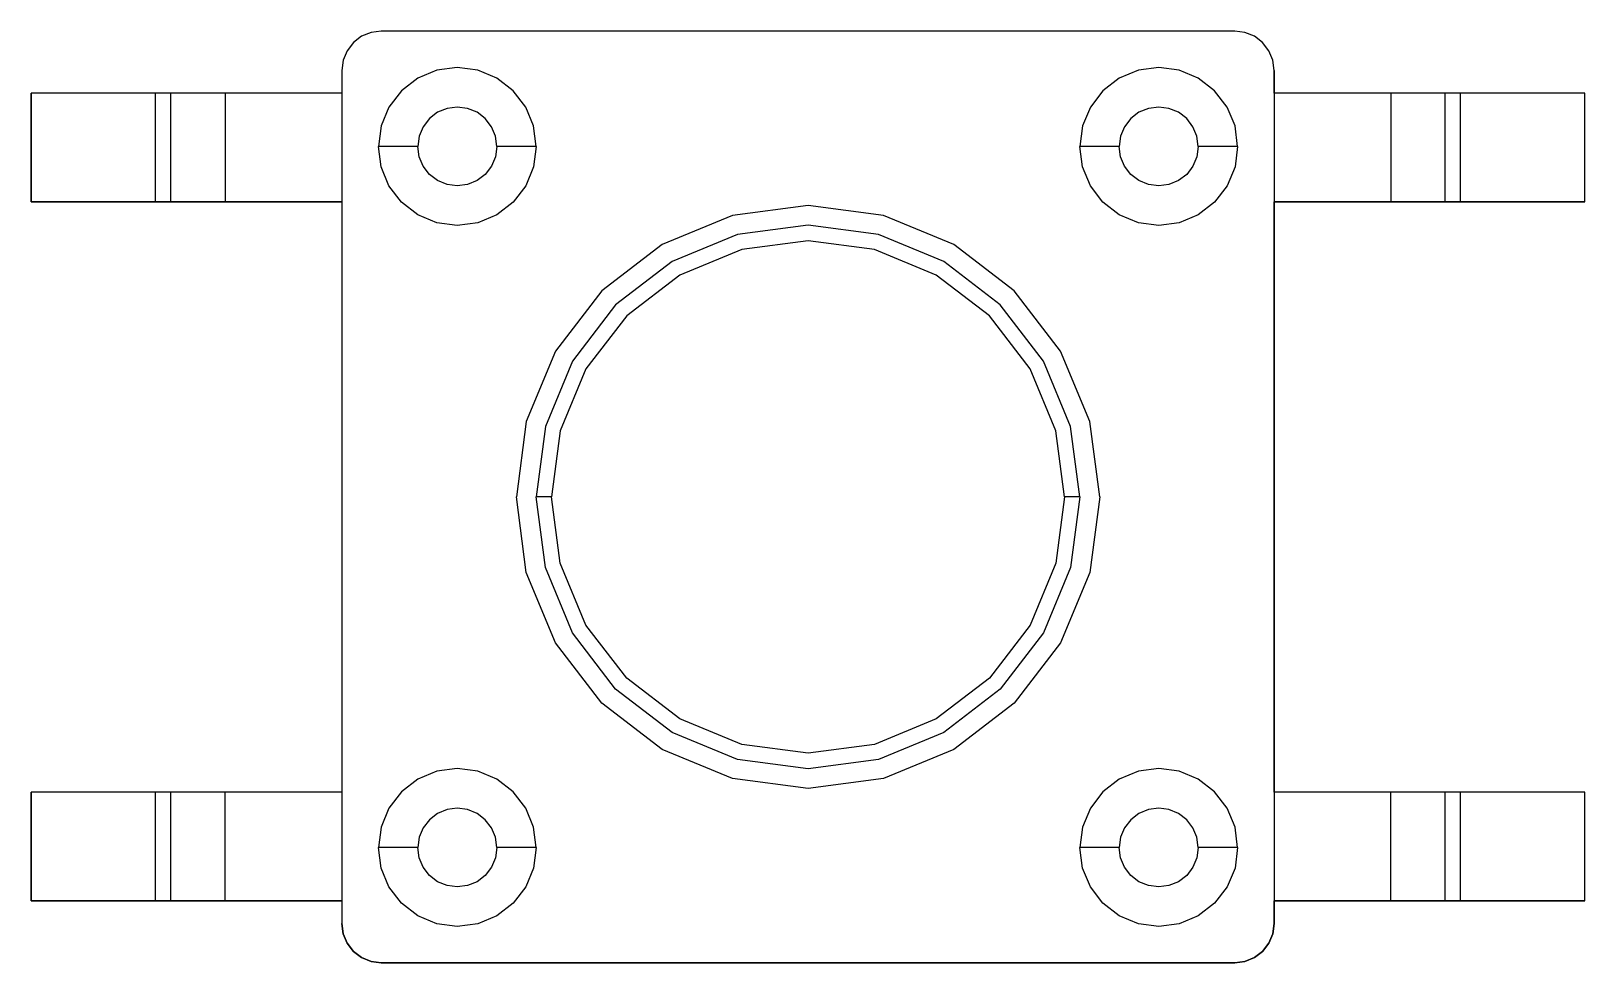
# Model space of a CAD drawing. Header units: inches. Extents: x 0 to 840, y -594 to 0.
# Drawn here: x 175.55 to 195.55, y -305.85 to -293.85 of the extents above; entities that cross this region are included whole.
import ezdxf

# ---------------------------------------------------------------- set-up
doc = ezdxf.new("R2010")
doc.units = ezdxf.units.IN
doc.header["$MEASUREMENT"] = 0

msp = doc.modelspace()

# ---------------------------------------------------------------- linework, layer by layer
at = {"color": 18, "true_color": 0x000000}
for p, q in [((179.8, -293.922), (179.694, -294.002)), ((179.8, -293.922), (179.694, -294.002)), ((179.8, -293.922), (179.694, -294.002)), ((179.8, -293.922), (179.694, -294.002)), ((179.922, -293.872), (179.8, -293.922)), ((179.922, -293.872), (179.8, -293.922)), ((179.922, -293.872), (179.8, -293.922)), ((179.922, -293.872), (179.8, -293.922)), ((180.054, -293.854), (179.922, -293.872)), ((180.054, -293.854), (179.922, -293.872)), ((180.054, -293.854), (179.922, -293.872)), ((180.054, -293.854), (179.922, -293.872)), ((191.038, -293.854), (180.054, -293.854)), ((191.038, -293.854), (180.054, -293.854)), ((191.038, -293.854), (180.054, -293.854)), ((191.038, -293.854), (180.054, -293.854)), ((191.17, -293.872), (191.038, -293.854)), ((191.17, -293.872), (191.038, -293.854)), ((191.17, -293.872), (191.038, -293.854)), ((191.17, -293.872), (191.038, -293.854)), ((191.292, -293.922), (191.17, -293.872)), ((191.292, -293.922), (191.17, -293.872)), ((191.292, -293.922), (191.17, -293.872)), ((191.292, -293.922), (191.17, -293.872)), ((191.396, -294.002), (191.292, -293.922)), ((191.396, -294.002), (191.292, -293.922)), ((191.396, -294.002), (191.292, -293.922)), ((191.396, -294.002), (191.292, -293.922)), ((179.614, -294.108), (179.564, -294.23)), ((179.614, -294.108), (179.564, -294.23)), ((179.614, -294.108), (179.564, -294.23)), ((179.614, -294.108), (179.564, -294.23)), ((179.694, -294.002), (179.614, -294.108)), ((179.694, -294.002), (179.614, -294.108)), ((179.694, -294.002), (179.614, -294.108)), ((179.694, -294.002), (179.614, -294.108)), ((191.478, -294.108), (191.396, -294.002)), ((191.478, -294.108), (191.396, -294.002)), ((191.478, -294.108), (191.396, -294.002)), ((191.478, -294.108), (191.396, -294.002)), ((191.528, -294.23), (191.478, -294.108)), ((191.528, -294.23), (191.478, -294.108)), ((191.528, -294.23), (191.478, -294.108)), ((191.528, -294.23), (191.478, -294.108)), ((179.564, -294.23), (179.546, -294.362)), ((179.564, -294.23), (179.546, -294.362)), ((179.564, -294.23), (179.546, -294.362)), ((179.564, -294.23), (179.546, -294.362)), ((179.546, -294.362), (179.546, -294.654)), ((179.546, -294.362), (179.546, -305.346)), ((179.546, -294.362), (179.546, -294.654)), ((179.546, -294.362), (179.546, -305.346)), ((180.768, -294.358), (180.524, -294.46)), ((180.768, -294.358), (180.524, -294.46)), ((181.032, -294.324), (180.768, -294.358)), ((181.032, -294.324), (180.768, -294.358)), ((181.294, -294.358), (181.032, -294.324)), ((181.294, -294.358), (181.032, -294.324)), ((181.54, -294.46), (181.294, -294.358)), ((181.54, -294.46), (181.294, -294.358)), ((189.798, -294.358), (189.552, -294.46)), ((189.798, -294.358), (189.552, -294.46)), ((190.06, -294.324), (189.798, -294.358)), ((190.06, -294.324), (189.798, -294.358)), ((190.322, -294.358), (190.06, -294.324)), ((190.322, -294.358), (190.06, -294.324)), ((190.568, -294.46), (190.322, -294.358)), ((190.568, -294.46), (190.322, -294.358)), ((191.546, -294.362), (191.528, -294.23)), ((191.546, -294.362), (191.528, -294.23)), ((191.546, -294.362), (191.528, -294.23)), ((191.546, -294.362), (191.528, -294.23)), ((191.546, -294.654), (191.546, -294.362)), ((191.546, -294.362), (191.546, -305.346)), ((191.546, -294.654), (191.546, -294.362)), ((191.546, -294.362), (191.546, -305.346)), ((180.524, -294.46), (180.314, -294.622)), ((180.524, -294.46), (180.314, -294.622)), ((181.75, -294.622), (181.54, -294.46)), ((181.75, -294.622), (181.54, -294.46)), ((189.552, -294.46), (189.342, -294.622)), ((189.552, -294.46), (189.342, -294.622)), ((190.778, -294.622), (190.568, -294.46)), ((190.778, -294.622), (190.568, -294.46)), ((179.546, -294.654), (175.546, -294.654)), ((175.546, -294.654), (175.546, -296.054)), ((177.146, -294.654), (175.546, -294.654)), ((175.546, -296.054), (175.546, -294.654)), ((179.546, -294.654), (175.546, -294.654)), ((175.546, -294.654), (175.546, -296.054)), ((177.146, -294.654), (175.546, -294.654)), ((175.546, -296.054), (175.546, -294.654)), ((177.198, -294.654), (177.146, -294.654)), ((177.146, -296.054), (177.146, -294.654)), ((177.198, -294.654), (177.146, -294.654)), ((177.146, -296.054), (177.146, -294.654)), ((177.246, -294.654), (177.198, -294.654)), ((177.246, -294.654), (177.198, -294.654)), ((177.288, -294.654), (177.246, -294.654)), ((177.288, -294.654), (177.246, -294.654)), ((177.318, -294.654), (177.288, -294.654)), ((177.318, -294.654), (177.288, -294.654)), ((177.338, -294.654), (177.318, -294.654)), ((177.338, -294.654), (177.318, -294.654)), ((177.346, -294.654), (177.338, -294.654)), ((177.346, -294.654), (177.338, -294.654)), ((177.37, -294.654), (177.346, -294.654)), ((177.346, -296.054), (177.346, -294.654)), ((177.37, -294.654), (177.346, -294.654)), ((177.346, -296.054), (177.346, -294.654)), ((177.44, -294.654), (177.37, -294.654)), ((177.44, -294.654), (177.37, -294.654)), ((177.55, -294.654), (177.44, -294.654)), ((177.55, -294.654), (177.44, -294.654)), ((177.696, -294.654), (177.55, -294.654)), ((177.696, -294.654), (177.55, -294.654)), ((177.864, -294.654), (177.696, -294.654)), ((177.864, -294.654), (177.696, -294.654)), ((178.046, -294.654), (177.864, -294.654)), ((178.046, -294.654), (177.864, -294.654)), ((179.546, -294.654), (178.046, -294.654)), ((178.046, -294.654), (178.046, -296.054)), ((179.546, -294.654), (178.046, -294.654)), ((178.046, -294.654), (178.046, -296.054)), ((180.314, -294.622), (180.152, -294.832)), ((180.314, -294.622), (180.152, -294.832)), ((181.912, -294.832), (181.75, -294.622)), ((181.912, -294.832), (181.75, -294.622)), ((189.342, -294.622), (189.18, -294.832)), ((189.342, -294.622), (189.18, -294.832)), ((190.94, -294.832), (190.778, -294.622)), ((190.94, -294.832), (190.778, -294.622)), ((195.546, -294.654), (191.546, -294.654)), ((193.046, -294.654), (191.546, -294.654)), ((195.546, -294.654), (191.546, -294.654)), ((193.046, -294.654), (191.546, -294.654)), ((193.226, -294.654), (193.046, -294.654)), ((193.046, -294.654), (193.046, -296.054)), ((193.226, -294.654), (193.046, -294.654)), ((193.046, -294.654), (193.046, -296.054)), ((193.396, -294.654), (193.226, -294.654)), ((193.396, -294.654), (193.226, -294.654)), ((193.54, -294.654), (193.396, -294.654)), ((193.54, -294.654), (193.396, -294.654)), ((193.652, -294.654), (193.54, -294.654)), ((193.652, -294.654), (193.54, -294.654)), ((193.722, -294.654), (193.652, -294.654)), ((193.722, -294.654), (193.652, -294.654)), ((193.746, -294.654), (193.722, -294.654)), ((193.746, -294.654), (193.722, -294.654)), ((193.746, -296.054), (193.746, -294.654)), ((193.752, -294.654), (193.746, -294.654)), ((193.746, -296.054), (193.746, -294.654)), ((193.752, -294.654), (193.746, -294.654)), ((193.772, -294.654), (193.752, -294.654)), ((193.772, -294.654), (193.752, -294.654)), ((193.804, -294.654), (193.772, -294.654)), ((193.804, -294.654), (193.772, -294.654)), ((193.846, -294.654), (193.804, -294.654)), ((193.846, -294.654), (193.804, -294.654)), ((193.894, -294.654), (193.846, -294.654)), ((193.894, -294.654), (193.846, -294.654)), ((193.946, -294.654), (193.894, -294.654)), ((193.946, -294.654), (193.894, -294.654)), ((195.546, -294.654), (193.946, -294.654)), ((193.946, -296.054), (193.946, -294.654)), ((195.546, -294.654), (193.946, -294.654)), ((193.946, -296.054), (193.946, -294.654)), ((195.546, -296.054), (195.546, -294.654)), ((195.546, -296.054), (195.546, -294.654)), ((195.546, -296.054), (195.546, -294.654)), ((195.546, -296.054), (195.546, -294.654)), ((180.152, -294.832), (180.05, -295.076)), ((180.152, -294.832), (180.05, -295.076)), ((180.672, -294.98), (180.592, -295.086)), ((180.672, -294.98), (180.592, -295.086)), ((180.778, -294.9), (180.672, -294.98)), ((180.778, -294.9), (180.672, -294.98)), ((180.9, -294.85), (180.778, -294.9)), ((180.9, -294.85), (180.778, -294.9)), ((181.032, -294.832), (180.9, -294.85)), ((181.032, -294.832), (180.9, -294.85)), ((181.164, -294.85), (181.032, -294.832)), ((181.164, -294.85), (181.032, -294.832)), ((181.286, -294.9), (181.164, -294.85)), ((181.286, -294.9), (181.164, -294.85)), ((181.39, -294.98), (181.286, -294.9)), ((181.39, -294.98), (181.286, -294.9)), ((181.472, -295.086), (181.39, -294.98)), ((181.472, -295.086), (181.39, -294.98)), ((182.012, -295.076), (181.912, -294.832)), ((182.012, -295.076), (181.912, -294.832)), ((189.18, -294.832), (189.078, -295.076)), ((189.18, -294.832), (189.078, -295.076)), ((189.7, -294.98), (189.62, -295.086)), ((189.7, -294.98), (189.62, -295.086)), ((189.806, -294.9), (189.7, -294.98)), ((189.806, -294.9), (189.7, -294.98)), ((189.928, -294.85), (189.806, -294.9)), ((189.928, -294.85), (189.806, -294.9)), ((190.06, -294.832), (189.928, -294.85)), ((190.06, -294.832), (189.928, -294.85)), ((190.192, -294.85), (190.06, -294.832)), ((190.192, -294.85), (190.06, -294.832)), ((190.314, -294.9), (190.192, -294.85)), ((190.314, -294.9), (190.192, -294.85)), ((190.42, -294.98), (190.314, -294.9)), ((190.42, -294.98), (190.314, -294.9)), ((190.5, -295.086), (190.42, -294.98)), ((190.5, -295.086), (190.42, -294.98)), ((191.042, -295.076), (190.94, -294.832)), ((191.042, -295.076), (190.94, -294.832)), ((180.05, -295.076), (180.016, -295.34)), ((180.05, -295.076), (180.016, -295.34)), ((180.592, -295.086), (180.54, -295.208)), ((180.592, -295.086), (180.54, -295.208)), ((181.522, -295.208), (181.472, -295.086)), ((181.522, -295.208), (181.472, -295.086)), ((182.048, -295.34), (182.012, -295.076)), ((182.048, -295.34), (182.012, -295.076)), ((189.078, -295.076), (189.044, -295.34)), ((189.078, -295.076), (189.044, -295.34)), ((189.62, -295.086), (189.57, -295.208)), ((189.62, -295.086), (189.57, -295.208)), ((190.55, -295.208), (190.5, -295.086)), ((190.55, -295.208), (190.5, -295.086)), ((191.076, -295.34), (191.042, -295.076)), ((191.076, -295.34), (191.042, -295.076)), ((180.05, -295.602), (180.016, -295.34)), ((180.032, -295.34), (180.016, -295.34)), ((180.05, -295.602), (180.016, -295.34)), ((180.032, -295.34), (180.016, -295.34)), ((180.084, -295.34), (180.032, -295.34)), ((180.084, -295.34), (180.032, -295.34)), ((180.164, -295.34), (180.084, -295.34)), ((180.164, -295.34), (180.084, -295.34)), ((180.27, -295.34), (180.164, -295.34)), ((180.27, -295.34), (180.164, -295.34)), ((180.392, -295.34), (180.27, -295.34)), ((180.392, -295.34), (180.27, -295.34)), ((180.524, -295.34), (180.392, -295.34)), ((180.524, -295.34), (180.392, -295.34)), ((180.54, -295.208), (180.524, -295.34)), ((180.54, -295.208), (180.524, -295.34)), ((180.54, -295.472), (180.524, -295.34)), ((180.54, -295.472), (180.524, -295.34)), ((181.54, -295.34), (181.522, -295.208)), ((181.54, -295.34), (181.522, -295.208)), ((181.54, -295.34), (181.522, -295.472)), ((181.54, -295.34), (181.522, -295.472)), ((181.672, -295.34), (181.54, -295.34)), ((181.672, -295.34), (181.54, -295.34)), ((181.794, -295.34), (181.672, -295.34)), ((181.794, -295.34), (181.672, -295.34)), ((181.898, -295.34), (181.794, -295.34)), ((181.898, -295.34), (181.794, -295.34)), ((181.98, -295.34), (181.898, -295.34)), ((181.98, -295.34), (181.898, -295.34)), ((182.03, -295.34), (181.98, -295.34)), ((182.03, -295.34), (181.98, -295.34)), ((182.048, -295.34), (182.012, -295.602)), ((182.048, -295.34), (182.012, -295.602)), ((182.048, -295.34), (182.03, -295.34)), ((182.048, -295.34), (182.03, -295.34)), ((189.078, -295.602), (189.044, -295.34)), ((189.062, -295.34), (189.044, -295.34)), ((189.078, -295.602), (189.044, -295.34)), ((189.062, -295.34), (189.044, -295.34)), ((189.112, -295.34), (189.062, -295.34)), ((189.112, -295.34), (189.062, -295.34)), ((189.192, -295.34), (189.112, -295.34)), ((189.192, -295.34), (189.112, -295.34)), ((189.298, -295.34), (189.192, -295.34)), ((189.298, -295.34), (189.192, -295.34)), ((189.42, -295.34), (189.298, -295.34)), ((189.42, -295.34), (189.298, -295.34)), ((189.552, -295.34), (189.42, -295.34)), ((189.552, -295.34), (189.42, -295.34)), ((189.57, -295.208), (189.552, -295.34)), ((189.57, -295.208), (189.552, -295.34)), ((189.57, -295.472), (189.552, -295.34)), ((189.57, -295.472), (189.552, -295.34)), ((190.568, -295.34), (190.55, -295.208)), ((190.568, -295.34), (190.55, -295.208)), ((190.568, -295.34), (190.55, -295.472)), ((190.568, -295.34), (190.55, -295.472)), ((190.7, -295.34), (190.568, -295.34)), ((190.7, -295.34), (190.568, -295.34)), ((190.822, -295.34), (190.7, -295.34)), ((190.822, -295.34), (190.7, -295.34)), ((190.928, -295.34), (190.822, -295.34)), ((190.928, -295.34), (190.822, -295.34)), ((191.008, -295.34), (190.928, -295.34)), ((191.008, -295.34), (190.928, -295.34)), ((191.058, -295.34), (191.008, -295.34)), ((191.058, -295.34), (191.008, -295.34)), ((191.076, -295.34), (191.042, -295.602)), ((191.076, -295.34), (191.042, -295.602)), ((191.076, -295.34), (191.058, -295.34)), ((191.076, -295.34), (191.058, -295.34)), ((180.592, -295.594), (180.54, -295.472)), ((180.592, -295.594), (180.54, -295.472)), ((180.672, -295.7), (180.592, -295.594)), ((180.672, -295.7), (180.592, -295.594)), ((181.472, -295.594), (181.39, -295.7)), ((181.472, -295.594), (181.39, -295.7)), ((181.522, -295.472), (181.472, -295.594)), ((181.522, -295.472), (181.472, -295.594)), ((189.62, -295.594), (189.57, -295.472)), ((189.62, -295.594), (189.57, -295.472)), ((189.7, -295.7), (189.62, -295.594)), ((189.7, -295.7), (189.62, -295.594)), ((190.5, -295.594), (190.42, -295.7)), ((190.5, -295.594), (190.42, -295.7)), ((190.55, -295.472), (190.5, -295.594)), ((190.55, -295.472), (190.5, -295.594)), ((180.152, -295.848), (180.05, -295.602)), ((180.152, -295.848), (180.05, -295.602)), ((180.778, -295.78), (180.672, -295.7)), ((180.778, -295.78), (180.672, -295.7)), ((180.9, -295.83), (180.778, -295.78)), ((180.9, -295.83), (180.778, -295.78)), ((181.286, -295.78), (181.164, -295.83)), ((181.286, -295.78), (181.164, -295.83)), ((181.39, -295.7), (181.286, -295.78)), ((181.39, -295.7), (181.286, -295.78)), ((182.012, -295.602), (181.912, -295.848)), ((182.012, -295.602), (181.912, -295.848)), ((189.18, -295.848), (189.078, -295.602)), ((189.18, -295.848), (189.078, -295.602)), ((189.806, -295.78), (189.7, -295.7)), ((189.806, -295.78), (189.7, -295.7)), ((189.928, -295.83), (189.806, -295.78)), ((189.928, -295.83), (189.806, -295.78)), ((190.314, -295.78), (190.192, -295.83)), ((190.314, -295.78), (190.192, -295.83)), ((190.42, -295.7), (190.314, -295.78)), ((190.42, -295.7), (190.314, -295.78)), ((191.042, -295.602), (190.94, -295.848)), ((191.042, -295.602), (190.94, -295.848)), ((180.314, -296.058), (180.152, -295.848)), ((180.314, -296.058), (180.152, -295.848)), ((181.032, -295.848), (180.9, -295.83)), ((181.032, -295.848), (180.9, -295.83)), ((181.164, -295.83), (181.032, -295.848)), ((181.164, -295.83), (181.032, -295.848)), ((181.912, -295.848), (181.75, -296.058)), ((181.912, -295.848), (181.75, -296.058)), ((189.342, -296.058), (189.18, -295.848)), ((189.342, -296.058), (189.18, -295.848)), ((190.06, -295.848), (189.928, -295.83)), ((190.06, -295.848), (189.928, -295.83)), ((190.192, -295.83), (190.06, -295.848)), ((190.192, -295.83), (190.06, -295.848)), ((190.94, -295.848), (190.778, -296.058)), ((190.94, -295.848), (190.778, -296.058)), ((175.546, -296.054), (179.546, -296.054)), ((177.146, -296.054), (175.546, -296.054)), ((175.546, -296.054), (179.546, -296.054)), ((177.146, -296.054), (175.546, -296.054)), ((177.198, -296.054), (177.146, -296.054)), ((177.198, -296.054), (177.146, -296.054)), ((177.246, -296.054), (177.198, -296.054)), ((177.246, -296.054), (177.198, -296.054)), ((177.288, -296.054), (177.246, -296.054)), ((177.288, -296.054), (177.246, -296.054)), ((177.318, -296.054), (177.288, -296.054)), ((177.318, -296.054), (177.288, -296.054)), ((177.338, -296.054), (177.318, -296.054)), ((177.338, -296.054), (177.318, -296.054)), ((177.346, -296.054), (177.338, -296.054)), ((177.346, -296.054), (177.338, -296.054)), ((177.37, -296.054), (177.346, -296.054)), ((177.37, -296.054), (177.346, -296.054)), ((177.44, -296.054), (177.37, -296.054)), ((177.44, -296.054), (177.37, -296.054)), ((177.55, -296.054), (177.44, -296.054)), ((177.55, -296.054), (177.44, -296.054)), ((177.696, -296.054), (177.55, -296.054)), ((177.696, -296.054), (177.55, -296.054)), ((177.864, -296.054), (177.696, -296.054)), ((177.864, -296.054), (177.696, -296.054)), ((178.046, -296.054), (177.864, -296.054)), ((178.046, -296.054), (177.864, -296.054)), ((179.546, -296.054), (178.046, -296.054)), ((179.546, -296.054), (178.046, -296.054)), ((179.546, -296.054), (179.546, -303.654)), ((179.546, -296.054), (179.546, -303.654)), ((180.524, -296.22), (180.314, -296.058)), ((180.524, -296.22), (180.314, -296.058)), ((181.75, -296.058), (181.54, -296.22)), ((181.75, -296.058), (181.54, -296.22)), ((185.546, -296.1), (184.574, -296.228)), ((185.546, -296.1), (184.574, -296.228)), ((186.518, -296.228), (185.546, -296.1)), ((186.518, -296.228), (185.546, -296.1)), ((189.552, -296.22), (189.342, -296.058)), ((189.552, -296.22), (189.342, -296.058)), ((190.778, -296.058), (190.568, -296.22)), ((190.778, -296.058), (190.568, -296.22)), ((191.546, -303.654), (191.546, -296.054)), ((191.546, -296.054), (195.546, -296.054)), ((193.046, -296.054), (191.546, -296.054)), ((191.546, -303.654), (191.546, -296.054)), ((191.546, -296.054), (195.546, -296.054)), ((193.046, -296.054), (191.546, -296.054)), ((193.226, -296.054), (193.046, -296.054)), ((193.226, -296.054), (193.046, -296.054)), ((193.396, -296.054), (193.226, -296.054)), ((193.396, -296.054), (193.226, -296.054)), ((193.54, -296.054), (193.396, -296.054)), ((193.54, -296.054), (193.396, -296.054)), ((193.652, -296.054), (193.54, -296.054)), ((193.652, -296.054), (193.54, -296.054)), ((193.722, -296.054), (193.652, -296.054)), ((193.722, -296.054), (193.652, -296.054)), ((193.746, -296.054), (193.722, -296.054)), ((193.746, -296.054), (193.722, -296.054)), ((193.752, -296.054), (193.746, -296.054)), ((193.752, -296.054), (193.746, -296.054)), ((193.772, -296.054), (193.752, -296.054)), ((193.772, -296.054), (193.752, -296.054)), ((193.804, -296.054), (193.772, -296.054)), ((193.804, -296.054), (193.772, -296.054)), ((193.846, -296.054), (193.804, -296.054)), ((193.846, -296.054), (193.804, -296.054)), ((193.894, -296.054), (193.846, -296.054)), ((193.894, -296.054), (193.846, -296.054)), ((193.946, -296.054), (193.894, -296.054)), ((193.946, -296.054), (193.894, -296.054)), ((195.546, -296.054), (193.946, -296.054)), ((195.546, -296.054), (193.946, -296.054)), ((180.768, -296.322), (180.524, -296.22)), ((180.768, -296.322), (180.524, -296.22)), ((181.032, -296.356), (180.768, -296.322)), ((181.032, -296.356), (180.768, -296.322)), ((181.294, -296.322), (181.032, -296.356)), ((181.294, -296.322), (181.032, -296.356)), ((181.54, -296.22), (181.294, -296.322)), ((181.54, -296.22), (181.294, -296.322)), ((184.574, -296.228), (183.668, -296.604)), ((184.574, -296.228), (183.668, -296.604)), ((185.546, -296.354), (184.64, -296.474)), ((185.546, -296.354), (184.64, -296.474)), ((186.452, -296.474), (185.546, -296.354)), ((186.452, -296.474), (185.546, -296.354)), ((187.422, -296.604), (186.518, -296.228)), ((187.422, -296.604), (186.518, -296.228)), ((189.798, -296.322), (189.552, -296.22)), ((189.798, -296.322), (189.552, -296.22)), ((190.06, -296.356), (189.798, -296.322)), ((190.06, -296.356), (189.798, -296.322)), ((190.322, -296.322), (190.06, -296.356)), ((190.322, -296.322), (190.06, -296.356)), ((190.568, -296.22), (190.322, -296.322)), ((190.568, -296.22), (190.322, -296.322)), ((184.64, -296.474), (183.796, -296.822)), ((184.64, -296.474), (183.796, -296.822)), ((185.546, -296.554), (184.692, -296.666)), ((185.546, -296.554), (184.692, -296.666)), ((186.4, -296.666), (185.546, -296.554)), ((186.4, -296.666), (185.546, -296.554)), ((187.296, -296.822), (186.452, -296.474)), ((187.296, -296.822), (186.452, -296.474)), ((183.668, -296.604), (182.892, -297.2)), ((183.668, -296.604), (182.892, -297.2)), ((184.692, -296.666), (183.896, -296.996)), ((184.692, -296.666), (183.896, -296.996)), ((187.196, -296.996), (186.4, -296.666)), ((187.196, -296.996), (186.4, -296.666)), ((188.2, -297.2), (187.422, -296.604)), ((188.2, -297.2), (187.422, -296.604)), ((183.796, -296.822), (183.07, -297.38)), ((183.796, -296.822), (183.07, -297.38)), ((183.896, -296.996), (183.212, -297.52)), ((183.896, -296.996), (183.212, -297.52)), ((187.88, -297.52), (187.196, -296.996)), ((187.88, -297.52), (187.196, -296.996)), ((188.02, -297.38), (187.296, -296.822)), ((188.02, -297.38), (187.296, -296.822)), ((182.892, -297.2), (182.294, -297.978)), ((182.892, -297.2), (182.294, -297.978)), ((183.07, -297.38), (182.514, -298.104)), ((183.07, -297.38), (182.514, -298.104)), ((188.576, -298.104), (188.02, -297.38)), ((188.576, -298.104), (188.02, -297.38)), ((188.796, -297.978), (188.2, -297.2)), ((188.796, -297.978), (188.2, -297.2)), ((183.212, -297.52), (182.688, -298.204)), ((183.212, -297.52), (182.688, -298.204)), ((188.404, -298.204), (187.88, -297.52)), ((188.404, -298.204), (187.88, -297.52)), ((182.294, -297.978), (181.92, -298.882)), ((182.294, -297.978), (181.92, -298.882)), ((189.172, -298.882), (188.796, -297.978)), ((189.172, -298.882), (188.796, -297.978)), ((182.514, -298.104), (182.166, -298.948)), ((182.514, -298.104), (182.166, -298.948)), ((188.926, -298.948), (188.576, -298.104)), ((188.926, -298.948), (188.576, -298.104)), ((182.688, -298.204), (182.358, -299)), ((182.688, -298.204), (182.358, -299)), ((188.734, -299), (188.404, -298.204)), ((188.734, -299), (188.404, -298.204)), ((181.92, -298.882), (181.792, -299.854)), ((181.92, -298.882), (181.792, -299.854)), ((182.166, -298.948), (182.046, -299.854)), ((182.166, -298.948), (182.046, -299.854)), ((189.046, -299.854), (188.926, -298.948)), ((189.046, -299.854), (188.926, -298.948)), ((189.3, -299.854), (189.172, -298.882)), ((189.3, -299.854), (189.172, -298.882)), ((182.358, -299), (182.246, -299.854)), ((182.358, -299), (182.246, -299.854)), ((188.846, -299.854), (188.734, -299)), ((188.846, -299.854), (188.734, -299)), ((181.92, -300.826), (181.792, -299.854)), ((181.92, -300.826), (181.792, -299.854)), ((182.166, -300.76), (182.046, -299.854)), ((182.052, -299.854), (182.046, -299.854)), ((182.166, -300.76), (182.046, -299.854)), ((182.052, -299.854), (182.046, -299.854)), ((182.072, -299.854), (182.052, -299.854)), ((182.072, -299.854), (182.052, -299.854)), ((182.104, -299.854), (182.072, -299.854)), ((182.104, -299.854), (182.072, -299.854)), ((182.146, -299.854), (182.104, -299.854)), ((182.146, -299.854), (182.104, -299.854)), ((182.194, -299.854), (182.146, -299.854)), ((182.194, -299.854), (182.146, -299.854)), ((182.246, -299.854), (182.194, -299.854)), ((182.246, -299.854), (182.194, -299.854)), ((182.358, -300.708), (182.246, -299.854)), ((182.358, -300.708), (182.246, -299.854)), ((188.846, -299.854), (188.734, -300.708)), ((188.846, -299.854), (188.734, -300.708)), ((188.898, -299.854), (188.846, -299.854)), ((188.898, -299.854), (188.846, -299.854)), ((188.946, -299.854), (188.898, -299.854)), ((188.946, -299.854), (188.898, -299.854)), ((189.046, -299.854), (188.926, -300.76)), ((189.046, -299.854), (188.926, -300.76)), ((188.988, -299.854), (188.946, -299.854)), ((188.988, -299.854), (188.946, -299.854)), ((189.018, -299.854), (188.988, -299.854)), ((189.018, -299.854), (188.988, -299.854)), ((189.038, -299.854), (189.018, -299.854)), ((189.038, -299.854), (189.018, -299.854)), ((189.046, -299.854), (189.038, -299.854)), ((189.046, -299.854), (189.038, -299.854)), ((189.3, -299.854), (189.172, -300.826)), ((189.3, -299.854), (189.172, -300.826)), ((182.514, -301.604), (182.166, -300.76)), ((182.514, -301.604), (182.166, -300.76)), ((182.688, -301.504), (182.358, -300.708)), ((182.688, -301.504), (182.358, -300.708)), ((188.734, -300.708), (188.404, -301.504)), ((188.734, -300.708), (188.404, -301.504)), ((188.926, -300.76), (188.576, -301.604)), ((188.926, -300.76), (188.576, -301.604)), ((182.294, -301.732), (181.92, -300.826)), ((182.294, -301.732), (181.92, -300.826)), ((189.172, -300.826), (188.796, -301.732)), ((189.172, -300.826), (188.796, -301.732)), ((183.212, -302.188), (182.688, -301.504)), ((183.212, -302.188), (182.688, -301.504)), ((188.404, -301.504), (187.88, -302.188)), ((188.404, -301.504), (187.88, -302.188)), ((182.892, -302.508), (182.294, -301.732)), ((182.892, -302.508), (182.294, -301.732)), ((183.07, -302.328), (182.514, -301.604)), ((183.07, -302.328), (182.514, -301.604)), ((188.576, -301.604), (188.02, -302.328)), ((188.576, -301.604), (188.02, -302.328)), ((188.796, -301.732), (188.2, -302.508)), ((188.796, -301.732), (188.2, -302.508)), ((183.896, -302.712), (183.212, -302.188)), ((183.896, -302.712), (183.212, -302.188)), ((187.88, -302.188), (187.196, -302.712)), ((187.88, -302.188), (187.196, -302.712)), ((183.796, -302.886), (183.07, -302.328)), ((183.796, -302.886), (183.07, -302.328)), ((188.02, -302.328), (187.296, -302.886)), ((188.02, -302.328), (187.296, -302.886)), ((183.668, -303.106), (182.892, -302.508)), ((183.668, -303.106), (182.892, -302.508)), ((188.2, -302.508), (187.422, -303.106)), ((188.2, -302.508), (187.422, -303.106)), ((184.692, -303.042), (183.896, -302.712)), ((184.692, -303.042), (183.896, -302.712)), ((187.196, -302.712), (186.4, -303.042)), ((187.196, -302.712), (186.4, -303.042)), ((184.64, -303.234), (183.796, -302.886)), ((184.64, -303.234), (183.796, -302.886)), ((187.296, -302.886), (186.452, -303.234)), ((187.296, -302.886), (186.452, -303.234)), ((184.574, -303.48), (183.668, -303.106)), ((184.574, -303.48), (183.668, -303.106)), ((185.546, -303.154), (184.692, -303.042)), ((185.546, -303.154), (184.692, -303.042)), ((186.4, -303.042), (185.546, -303.154)), ((186.4, -303.042), (185.546, -303.154)), ((187.422, -303.106), (186.518, -303.48)), ((187.422, -303.106), (186.518, -303.48)), ((180.768, -303.386), (180.524, -303.488)), ((180.768, -303.386), (180.524, -303.488)), ((181.032, -303.352), (180.768, -303.386)), ((181.032, -303.352), (180.768, -303.386)), ((181.294, -303.386), (181.032, -303.352)), ((181.294, -303.386), (181.032, -303.352)), ((181.54, -303.488), (181.294, -303.386)), ((181.54, -303.488), (181.294, -303.386)), ((185.546, -303.354), (184.64, -303.234)), ((185.546, -303.354), (184.64, -303.234)), ((186.452, -303.234), (185.546, -303.354)), ((186.452, -303.234), (185.546, -303.354)), ((189.798, -303.386), (189.552, -303.488)), ((189.798, -303.386), (189.552, -303.488)), ((190.06, -303.352), (189.798, -303.386)), ((190.06, -303.352), (189.798, -303.386)), ((190.322, -303.386), (190.06, -303.352)), ((190.322, -303.386), (190.06, -303.352)), ((190.568, -303.488), (190.322, -303.386)), ((190.568, -303.488), (190.322, -303.386)), ((180.524, -303.488), (180.314, -303.65)), ((180.524, -303.488), (180.314, -303.65)), ((181.75, -303.65), (181.54, -303.488)), ((181.75, -303.65), (181.54, -303.488)), ((185.546, -303.608), (184.574, -303.48)), ((185.546, -303.608), (184.574, -303.48)), ((186.518, -303.48), (185.546, -303.608)), ((186.518, -303.48), (185.546, -303.608)), ((189.552, -303.488), (189.342, -303.65)), ((189.552, -303.488), (189.342, -303.65)), ((190.778, -303.65), (190.568, -303.488)), ((190.778, -303.65), (190.568, -303.488)), ((179.546, -303.654), (175.546, -303.654)), ((175.546, -303.654), (175.546, -305.054)), ((177.146, -303.654), (175.546, -303.654)), ((175.546, -305.054), (175.546, -303.654)), ((179.546, -303.654), (175.546, -303.654)), ((175.546, -303.654), (175.546, -305.054)), ((177.146, -303.654), (175.546, -303.654)), ((175.546, -305.054), (175.546, -303.654)), ((177.198, -303.654), (177.146, -303.654)), ((177.146, -305.054), (177.146, -303.654)), ((177.198, -303.654), (177.146, -303.654)), ((177.146, -305.054), (177.146, -303.654)), ((177.246, -303.654), (177.198, -303.654)), ((177.246, -303.654), (177.198, -303.654)), ((177.288, -303.654), (177.246, -303.654)), ((177.288, -303.654), (177.246, -303.654)), ((177.318, -303.654), (177.288, -303.654)), ((177.318, -303.654), (177.288, -303.654)), ((177.338, -303.654), (177.318, -303.654)), ((177.338, -303.654), (177.318, -303.654)), ((177.346, -303.654), (177.338, -303.654)), ((177.346, -303.654), (177.338, -303.654)), ((177.37, -303.654), (177.346, -303.654)), ((177.346, -305.054), (177.346, -303.654)), ((177.37, -303.654), (177.346, -303.654)), ((177.346, -305.054), (177.346, -303.654)), ((177.44, -303.654), (177.37, -303.654)), ((177.44, -303.654), (177.37, -303.654)), ((177.55, -303.654), (177.44, -303.654)), ((177.55, -303.654), (177.44, -303.654)), ((177.696, -303.654), (177.55, -303.654)), ((177.696, -303.654), (177.55, -303.654)), ((177.864, -303.654), (177.696, -303.654)), ((177.864, -303.654), (177.696, -303.654)), ((178.046, -303.654), (177.864, -303.654)), ((178.046, -303.654), (177.864, -303.654)), ((179.546, -303.654), (178.046, -303.654)), ((178.046, -305.054), (178.046, -303.654)), ((179.546, -303.654), (178.046, -303.654)), ((178.046, -305.054), (178.046, -303.654)), ((180.314, -303.65), (180.152, -303.86)), ((180.314, -303.65), (180.152, -303.86)), ((181.912, -303.86), (181.75, -303.65)), ((181.912, -303.86), (181.75, -303.65)), ((189.342, -303.65), (189.18, -303.86)), ((189.342, -303.65), (189.18, -303.86)), ((190.94, -303.86), (190.778, -303.65)), ((190.94, -303.86), (190.778, -303.65)), ((195.546, -303.654), (191.546, -303.654)), ((193.046, -303.654), (191.546, -303.654)), ((195.546, -303.654), (191.546, -303.654)), ((193.046, -303.654), (191.546, -303.654)), ((193.226, -303.654), (193.046, -303.654)), ((193.046, -305.054), (193.046, -303.654)), ((193.226, -303.654), (193.046, -303.654)), ((193.046, -305.054), (193.046, -303.654)), ((193.396, -303.654), (193.226, -303.654)), ((193.396, -303.654), (193.226, -303.654)), ((193.54, -303.654), (193.396, -303.654)), ((193.54, -303.654), (193.396, -303.654)), ((193.652, -303.654), (193.54, -303.654)), ((193.652, -303.654), (193.54, -303.654)), ((193.722, -303.654), (193.652, -303.654)), ((193.722, -303.654), (193.652, -303.654)), ((193.746, -303.654), (193.722, -303.654)), ((193.746, -303.654), (193.722, -303.654)), ((193.746, -305.054), (193.746, -303.654)), ((193.752, -303.654), (193.746, -303.654)), ((193.746, -305.054), (193.746, -303.654)), ((193.752, -303.654), (193.746, -303.654)), ((193.772, -303.654), (193.752, -303.654)), ((193.772, -303.654), (193.752, -303.654)), ((193.804, -303.654), (193.772, -303.654)), ((193.804, -303.654), (193.772, -303.654)), ((193.846, -303.654), (193.804, -303.654)), ((193.846, -303.654), (193.804, -303.654)), ((193.894, -303.654), (193.846, -303.654)), ((193.894, -303.654), (193.846, -303.654)), ((193.946, -303.654), (193.894, -303.654)), ((193.946, -303.654), (193.894, -303.654)), ((195.546, -303.654), (193.946, -303.654)), ((193.946, -305.054), (193.946, -303.654)), ((195.546, -303.654), (193.946, -303.654)), ((193.946, -305.054), (193.946, -303.654)), ((195.546, -305.054), (195.546, -303.654)), ((195.546, -305.054), (195.546, -303.654)), ((195.546, -305.054), (195.546, -303.654)), ((195.546, -305.054), (195.546, -303.654)), ((180.152, -303.86), (180.05, -304.106)), ((180.152, -303.86), (180.05, -304.106)), ((180.778, -303.928), (180.672, -304.01)), ((180.778, -303.928), (180.672, -304.01)), ((180.9, -303.878), (180.778, -303.928)), ((180.9, -303.878), (180.778, -303.928)), ((181.032, -303.86), (180.9, -303.878)), ((181.032, -303.86), (180.9, -303.878)), ((181.164, -303.878), (181.032, -303.86)), ((181.164, -303.878), (181.032, -303.86)), ((181.286, -303.928), (181.164, -303.878)), ((181.286, -303.928), (181.164, -303.878)), ((181.39, -304.01), (181.286, -303.928)), ((181.39, -304.01), (181.286, -303.928)), ((182.012, -304.106), (181.912, -303.86)), ((182.012, -304.106), (181.912, -303.86)), ((189.18, -303.86), (189.078, -304.106)), ((189.18, -303.86), (189.078, -304.106)), ((189.806, -303.928), (189.7, -304.01)), ((189.806, -303.928), (189.7, -304.01)), ((189.928, -303.878), (189.806, -303.928)), ((189.928, -303.878), (189.806, -303.928)), ((190.06, -303.86), (189.928, -303.878)), ((190.06, -303.86), (189.928, -303.878)), ((190.192, -303.878), (190.06, -303.86)), ((190.192, -303.878), (190.06, -303.86)), ((190.314, -303.928), (190.192, -303.878)), ((190.314, -303.928), (190.192, -303.878)), ((190.42, -304.01), (190.314, -303.928)), ((190.42, -304.01), (190.314, -303.928)), ((191.042, -304.106), (190.94, -303.86)), ((191.042, -304.106), (190.94, -303.86)), ((180.05, -304.106), (180.016, -304.368)), ((180.05, -304.106), (180.016, -304.368)), ((180.592, -304.114), (180.54, -304.236)), ((180.592, -304.114), (180.54, -304.236)), ((180.672, -304.01), (180.592, -304.114)), ((180.672, -304.01), (180.592, -304.114)), ((181.472, -304.114), (181.39, -304.01)), ((181.472, -304.114), (181.39, -304.01)), ((181.522, -304.236), (181.472, -304.114)), ((181.522, -304.236), (181.472, -304.114)), ((182.048, -304.368), (182.012, -304.106)), ((182.048, -304.368), (182.012, -304.106)), ((189.078, -304.106), (189.044, -304.368)), ((189.078, -304.106), (189.044, -304.368)), ((189.62, -304.114), (189.57, -304.236)), ((189.62, -304.114), (189.57, -304.236)), ((189.7, -304.01), (189.62, -304.114)), ((189.7, -304.01), (189.62, -304.114)), ((190.5, -304.114), (190.42, -304.01)), ((190.5, -304.114), (190.42, -304.01)), ((190.55, -304.236), (190.5, -304.114)), ((190.55, -304.236), (190.5, -304.114)), ((191.076, -304.368), (191.042, -304.106)), ((191.076, -304.368), (191.042, -304.106)), ((180.05, -304.632), (180.016, -304.368)), ((180.032, -304.368), (180.016, -304.368)), ((180.05, -304.632), (180.016, -304.368)), ((180.032, -304.368), (180.016, -304.368)), ((180.084, -304.368), (180.032, -304.368)), ((180.084, -304.368), (180.032, -304.368)), ((180.164, -304.368), (180.084, -304.368)), ((180.164, -304.368), (180.084, -304.368)), ((180.27, -304.368), (180.164, -304.368)), ((180.27, -304.368), (180.164, -304.368)), ((180.392, -304.368), (180.27, -304.368)), ((180.392, -304.368), (180.27, -304.368)), ((180.524, -304.368), (180.392, -304.368)), ((180.524, -304.368), (180.392, -304.368)), ((180.54, -304.236), (180.524, -304.368)), ((180.54, -304.236), (180.524, -304.368)), ((180.54, -304.5), (180.524, -304.368)), ((180.54, -304.5), (180.524, -304.368)), ((181.54, -304.368), (181.522, -304.236)), ((181.54, -304.368), (181.522, -304.236)), ((181.54, -304.368), (181.522, -304.5)), ((181.54, -304.368), (181.522, -304.5)), ((181.672, -304.368), (181.54, -304.368)), ((181.672, -304.368), (181.54, -304.368)), ((181.794, -304.368), (181.672, -304.368)), ((181.794, -304.368), (181.672, -304.368)), ((181.898, -304.368), (181.794, -304.368)), ((181.898, -304.368), (181.794, -304.368)), ((181.98, -304.368), (181.898, -304.368)), ((181.98, -304.368), (181.898, -304.368)), ((182.03, -304.368), (181.98, -304.368)), ((182.03, -304.368), (181.98, -304.368)), ((182.048, -304.368), (182.012, -304.632)), ((182.048, -304.368), (182.012, -304.632)), ((182.048, -304.368), (182.03, -304.368)), ((182.048, -304.368), (182.03, -304.368)), ((189.078, -304.632), (189.044, -304.368)), ((189.062, -304.368), (189.044, -304.368)), ((189.078, -304.632), (189.044, -304.368)), ((189.062, -304.368), (189.044, -304.368)), ((189.112, -304.368), (189.062, -304.368)), ((189.112, -304.368), (189.062, -304.368)), ((189.192, -304.368), (189.112, -304.368)), ((189.192, -304.368), (189.112, -304.368)), ((189.298, -304.368), (189.192, -304.368)), ((189.298, -304.368), (189.192, -304.368)), ((189.42, -304.368), (189.298, -304.368)), ((189.42, -304.368), (189.298, -304.368)), ((189.552, -304.368), (189.42, -304.368)), ((189.552, -304.368), (189.42, -304.368)), ((189.57, -304.236), (189.552, -304.368)), ((189.57, -304.236), (189.552, -304.368)), ((189.57, -304.5), (189.552, -304.368)), ((189.57, -304.5), (189.552, -304.368)), ((190.568, -304.368), (190.55, -304.236)), ((190.568, -304.368), (190.55, -304.236)), ((190.568, -304.368), (190.55, -304.5)), ((190.568, -304.368), (190.55, -304.5)), ((190.7, -304.368), (190.568, -304.368)), ((190.7, -304.368), (190.568, -304.368)), ((190.822, -304.368), (190.7, -304.368)), ((190.822, -304.368), (190.7, -304.368)), ((190.928, -304.368), (190.822, -304.368)), ((190.928, -304.368), (190.822, -304.368)), ((191.008, -304.368), (190.928, -304.368)), ((191.008, -304.368), (190.928, -304.368)), ((191.058, -304.368), (191.008, -304.368)), ((191.058, -304.368), (191.008, -304.368)), ((191.076, -304.368), (191.042, -304.632)), ((191.076, -304.368), (191.042, -304.632)), ((191.076, -304.368), (191.058, -304.368)), ((191.076, -304.368), (191.058, -304.368)), ((180.592, -304.622), (180.54, -304.5)), ((180.592, -304.622), (180.54, -304.5)), ((181.522, -304.5), (181.472, -304.622)), ((181.522, -304.5), (181.472, -304.622)), ((189.62, -304.622), (189.57, -304.5)), ((189.62, -304.622), (189.57, -304.5)), ((190.55, -304.5), (190.5, -304.622)), ((190.55, -304.5), (190.5, -304.622)), ((180.152, -304.876), (180.05, -304.632)), ((180.152, -304.876), (180.05, -304.632)), ((180.672, -304.728), (180.592, -304.622)), ((180.672, -304.728), (180.592, -304.622)), ((180.778, -304.808), (180.672, -304.728)), ((180.778, -304.808), (180.672, -304.728)), ((181.39, -304.728), (181.286, -304.808)), ((181.39, -304.728), (181.286, -304.808)), ((181.472, -304.622), (181.39, -304.728)), ((181.472, -304.622), (181.39, -304.728)), ((182.012, -304.632), (181.912, -304.876)), ((182.012, -304.632), (181.912, -304.876)), ((189.18, -304.876), (189.078, -304.632)), ((189.18, -304.876), (189.078, -304.632)), ((189.7, -304.728), (189.62, -304.622)), ((189.7, -304.728), (189.62, -304.622)), ((189.806, -304.808), (189.7, -304.728)), ((189.806, -304.808), (189.7, -304.728)), ((190.42, -304.728), (190.314, -304.808)), ((190.42, -304.728), (190.314, -304.808)), ((190.5, -304.622), (190.42, -304.728)), ((190.5, -304.622), (190.42, -304.728)), ((191.042, -304.632), (190.94, -304.876)), ((191.042, -304.632), (190.94, -304.876)), ((180.314, -305.086), (180.152, -304.876)), ((180.314, -305.086), (180.152, -304.876)), ((180.9, -304.858), (180.778, -304.808)), ((180.9, -304.858), (180.778, -304.808)), ((181.032, -304.876), (180.9, -304.858)), ((181.032, -304.876), (180.9, -304.858)), ((181.164, -304.858), (181.032, -304.876)), ((181.164, -304.858), (181.032, -304.876)), ((181.286, -304.808), (181.164, -304.858)), ((181.286, -304.808), (181.164, -304.858)), ((181.912, -304.876), (181.75, -305.086)), ((181.912, -304.876), (181.75, -305.086)), ((189.342, -305.086), (189.18, -304.876)), ((189.342, -305.086), (189.18, -304.876)), ((189.928, -304.858), (189.806, -304.808)), ((189.928, -304.858), (189.806, -304.808)), ((190.06, -304.876), (189.928, -304.858)), ((190.06, -304.876), (189.928, -304.858)), ((190.192, -304.858), (190.06, -304.876)), ((190.192, -304.858), (190.06, -304.876)), ((190.314, -304.808), (190.192, -304.858)), ((190.314, -304.808), (190.192, -304.858)), ((190.94, -304.876), (190.778, -305.086)), ((190.94, -304.876), (190.778, -305.086)), ((175.546, -305.054), (179.546, -305.054)), ((177.146, -305.054), (175.546, -305.054)), ((175.546, -305.054), (179.546, -305.054)), ((177.146, -305.054), (175.546, -305.054)), ((177.198, -305.054), (177.146, -305.054)), ((177.198, -305.054), (177.146, -305.054)), ((177.246, -305.054), (177.198, -305.054)), ((177.246, -305.054), (177.198, -305.054)), ((177.288, -305.054), (177.246, -305.054)), ((177.288, -305.054), (177.246, -305.054)), ((177.318, -305.054), (177.288, -305.054)), ((177.318, -305.054), (177.288, -305.054)), ((177.338, -305.054), (177.318, -305.054)), ((177.338, -305.054), (177.318, -305.054)), ((177.346, -305.054), (177.338, -305.054)), ((177.346, -305.054), (177.338, -305.054)), ((177.37, -305.054), (177.346, -305.054)), ((177.37, -305.054), (177.346, -305.054)), ((177.44, -305.054), (177.37, -305.054)), ((177.44, -305.054), (177.37, -305.054)), ((177.55, -305.054), (177.44, -305.054)), ((177.55, -305.054), (177.44, -305.054)), ((177.696, -305.054), (177.55, -305.054)), ((177.696, -305.054), (177.55, -305.054)), ((177.864, -305.054), (177.696, -305.054)), ((177.864, -305.054), (177.696, -305.054)), ((178.046, -305.054), (177.864, -305.054)), ((178.046, -305.054), (177.864, -305.054)), ((179.546, -305.054), (178.046, -305.054)), ((179.546, -305.054), (178.046, -305.054)), ((179.546, -305.054), (179.546, -305.346)), ((179.546, -305.054), (179.546, -305.346)), ((180.524, -305.248), (180.314, -305.086)), ((180.524, -305.248), (180.314, -305.086)), ((181.75, -305.086), (181.54, -305.248)), ((181.75, -305.086), (181.54, -305.248)), ((189.552, -305.248), (189.342, -305.086)), ((189.552, -305.248), (189.342, -305.086)), ((190.778, -305.086), (190.568, -305.248)), ((190.778, -305.086), (190.568, -305.248)), ((191.546, -305.346), (191.546, -305.054)), ((191.546, -305.054), (195.546, -305.054)), ((193.046, -305.054), (191.546, -305.054)), ((191.546, -305.346), (191.546, -305.054)), ((191.546, -305.054), (195.546, -305.054)), ((193.046, -305.054), (191.546, -305.054)), ((193.226, -305.054), (193.046, -305.054)), ((193.226, -305.054), (193.046, -305.054)), ((193.396, -305.054), (193.226, -305.054)), ((193.396, -305.054), (193.226, -305.054)), ((193.54, -305.054), (193.396, -305.054)), ((193.54, -305.054), (193.396, -305.054)), ((193.652, -305.054), (193.54, -305.054)), ((193.652, -305.054), (193.54, -305.054)), ((193.722, -305.054), (193.652, -305.054)), ((193.722, -305.054), (193.652, -305.054)), ((193.746, -305.054), (193.722, -305.054)), ((193.746, -305.054), (193.722, -305.054)), ((193.752, -305.054), (193.746, -305.054)), ((193.752, -305.054), (193.746, -305.054)), ((193.772, -305.054), (193.752, -305.054)), ((193.772, -305.054), (193.752, -305.054)), ((193.804, -305.054), (193.772, -305.054)), ((193.804, -305.054), (193.772, -305.054)), ((193.846, -305.054), (193.804, -305.054)), ((193.846, -305.054), (193.804, -305.054)), ((193.894, -305.054), (193.846, -305.054)), ((193.894, -305.054), (193.846, -305.054)), ((193.946, -305.054), (193.894, -305.054)), ((193.946, -305.054), (193.894, -305.054)), ((195.546, -305.054), (193.946, -305.054)), ((195.546, -305.054), (193.946, -305.054)), ((179.546, -305.346), (179.564, -305.478)), ((179.564, -305.478), (179.546, -305.346)), ((179.546, -305.346), (179.564, -305.478)), ((179.564, -305.478), (179.546, -305.346)), ((180.768, -305.35), (180.524, -305.248)), ((180.768, -305.35), (180.524, -305.248)), ((181.032, -305.384), (180.768, -305.35)), ((181.032, -305.384), (180.768, -305.35)), ((181.294, -305.35), (181.032, -305.384)), ((181.294, -305.35), (181.032, -305.384)), ((181.54, -305.248), (181.294, -305.35)), ((181.54, -305.248), (181.294, -305.35)), ((189.798, -305.35), (189.552, -305.248)), ((189.798, -305.35), (189.552, -305.248)), ((190.06, -305.384), (189.798, -305.35)), ((190.06, -305.384), (189.798, -305.35)), ((190.322, -305.35), (190.06, -305.384)), ((190.322, -305.35), (190.06, -305.384)), ((190.568, -305.248), (190.322, -305.35)), ((190.568, -305.248), (190.322, -305.35)), ((191.528, -305.478), (191.546, -305.346)), ((191.546, -305.346), (191.528, -305.478)), ((191.528, -305.478), (191.546, -305.346)), ((191.546, -305.346), (191.528, -305.478)), ((179.564, -305.478), (179.614, -305.6)), ((179.614, -305.6), (179.564, -305.478)), ((179.564, -305.478), (179.614, -305.6)), ((179.614, -305.6), (179.564, -305.478)), ((191.478, -305.6), (191.528, -305.478)), ((191.528, -305.478), (191.478, -305.6)), ((191.478, -305.6), (191.528, -305.478)), ((191.528, -305.478), (191.478, -305.6)), ((179.614, -305.6), (179.694, -305.706)), ((179.694, -305.706), (179.614, -305.6)), ((179.614, -305.6), (179.694, -305.706)), ((179.694, -305.706), (179.614, -305.6)), ((179.694, -305.706), (179.8, -305.786)), ((179.8, -305.786), (179.694, -305.706)), ((179.694, -305.706), (179.8, -305.786)), ((179.8, -305.786), (179.694, -305.706)), ((179.8, -305.786), (179.922, -305.836)), ((179.922, -305.836), (179.8, -305.786)), ((179.8, -305.786), (179.922, -305.836)), ((179.922, -305.836), (179.8, -305.786)), ((191.17, -305.836), (191.292, -305.786)), ((191.292, -305.786), (191.17, -305.836)), ((191.17, -305.836), (191.292, -305.786)), ((191.292, -305.786), (191.17, -305.836)), ((191.292, -305.786), (191.396, -305.706)), ((191.396, -305.706), (191.292, -305.786)), ((191.292, -305.786), (191.396, -305.706)), ((191.396, -305.706), (191.292, -305.786)), ((191.396, -305.706), (191.478, -305.6)), ((191.478, -305.6), (191.396, -305.706)), ((191.396, -305.706), (191.478, -305.6)), ((191.478, -305.6), (191.396, -305.706)), ((179.922, -305.836), (180.054, -305.854)), ((180.054, -305.854), (179.922, -305.836)), ((179.922, -305.836), (180.054, -305.854)), ((180.054, -305.854), (179.922, -305.836)), ((180.054, -305.854), (191.038, -305.854)), ((191.038, -305.854), (180.054, -305.854)), ((180.054, -305.854), (191.038, -305.854)), ((191.038, -305.854), (180.054, -305.854)), ((191.038, -305.854), (191.17, -305.836)), ((191.17, -305.836), (191.038, -305.854)), ((191.038, -305.854), (191.17, -305.836)), ((191.17, -305.836), (191.038, -305.854))]:
    msp.add_line(p, q, dxfattribs=at)

doc.saveas('drawing.dxf')
